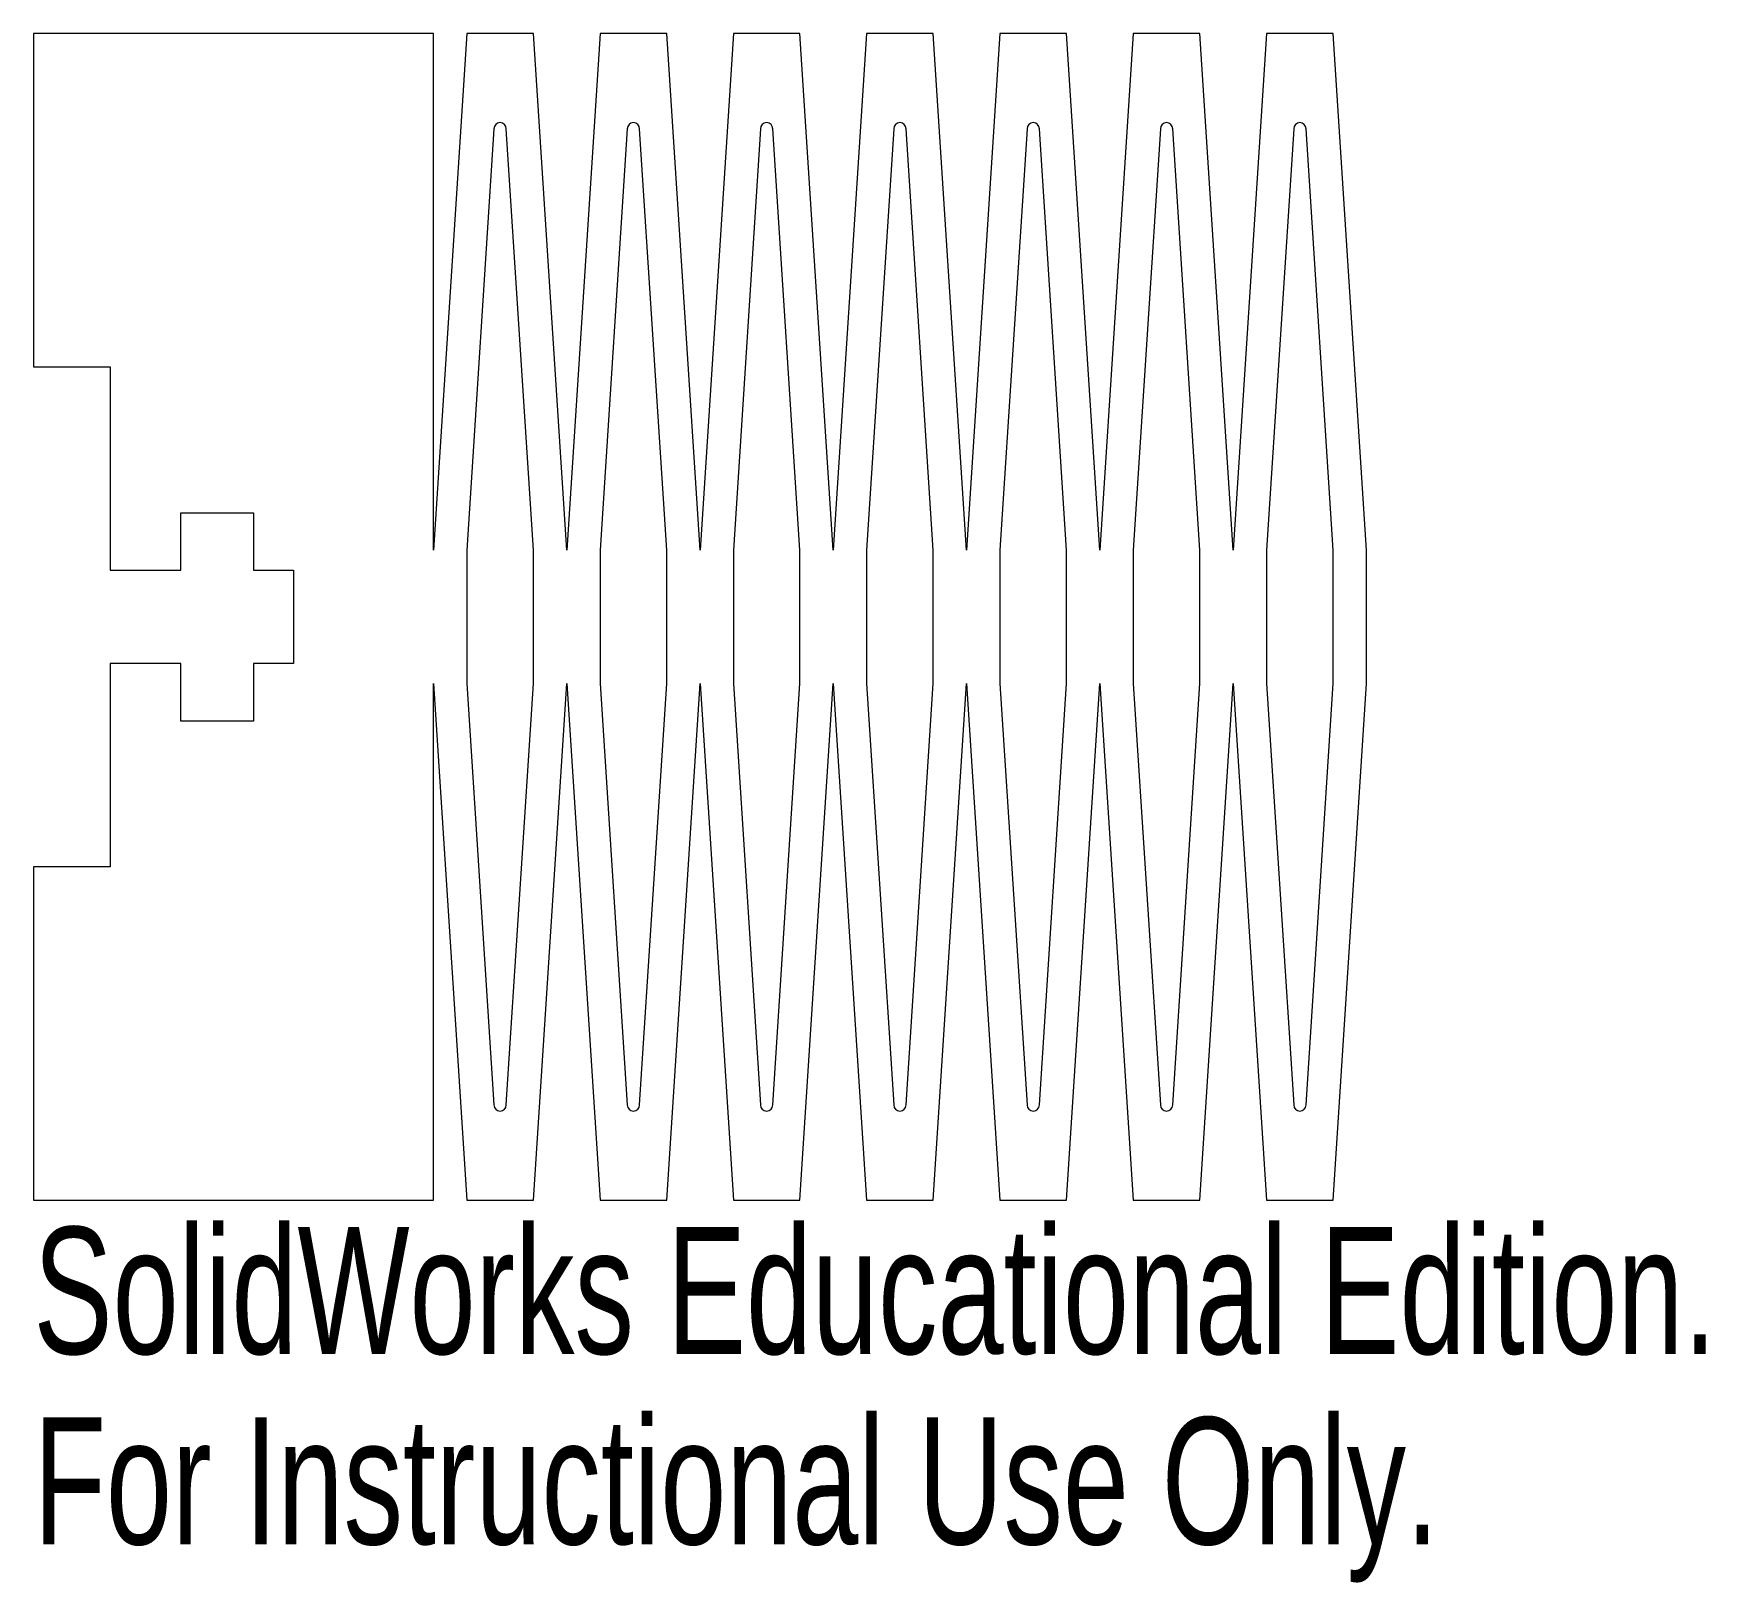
# Model space of a CAD drawing. Header units: inches. Extents: x 0 to 2.51, y -0.57 to 1.75.
import ezdxf

# ---------------------------------------------------------------- set-up
doc = ezdxf.new("R2010")
doc.units = ezdxf.units.IN
doc.header["$MEASUREMENT"] = 0
doc.styles.add('SLDTEXTSTYLE0', font='TXT', dxfattribs={"width": 0.7})

msp = doc.modelspace()

# ---------------------------------------------------------------- linework, layer by layer
at = {"color": 7, "linetype": 'Continuous', "lineweight": 15}
for p, q in [((0.6, 1.75), (0, 1.75)), ((0, 1.75), (0, 1.25)), ((0.65, 1.75), (0.6, 0.975)), ((0.6, 0.975), (0.6, 1.75)), ((0.75, 1.75), (0.65, 1.75)), ((0.8, 0.975), (0.75, 1.75)), ((0.85, 1.75), (0.8, 0.975)), ((0.95, 1.75), (0.85, 1.75)), ((1, 0.975), (0.95, 1.75)), ((1.05, 1.75), (1, 0.975)), ((1.15, 1.75), (1.05, 1.75)), ((1.2, 0.975), (1.15, 1.75)), ((1.25, 1.75), (1.2, 0.975)), ((1.35, 1.75), (1.25, 1.75)), ((1.4, 0.975), (1.35, 1.75)), ((1.45, 1.75), (1.4, 0.975)), ((1.55, 1.75), (1.45, 1.75)), ((1.6, 0.975), (1.55, 1.75)), ((1.65, 1.75), (1.6, 0.975)), ((1.75, 1.75), (1.65, 1.75)), ((1.8, 0.975), (1.75, 1.75)), ((1.85, 1.75), (1.8, 0.975)), ((1.95, 1.75), (1.85, 1.75)), ((2, 0.975), (1.95, 1.75)), ((0.6908, 1.607), (0.65, 0.975)), ((0.75, 0.975), (0.7092, 1.607)), ((0.8908, 1.607), (0.85, 0.975)), ((0.95, 0.975), (0.9092, 1.607)), ((1.0908, 1.607), (1.05, 0.975)), ((1.15, 0.975), (1.1092, 1.607)), ((1.2908, 1.607), (1.25, 0.975)), ((1.35, 0.975), (1.3092, 1.607)), ((1.4908, 1.607), (1.45, 0.975)), ((1.55, 0.975), (1.5092, 1.607)), ((1.6908, 1.607), (1.65, 0.975)), ((1.75, 0.975), (1.7092, 1.607)), ((1.8908, 1.607), (1.85, 0.975)), ((1.95, 0.975), (1.9092, 1.607)), ((0, 1.25), (0.115, 1.25)), ((0.115, 1.25), (0.115, 0.945)), ((0.221, 0.945), (0.221, 1.0312)), ((0.221, 1.0312), (0.3303, 1.0312)), ((0.3303, 1.0312), (0.3303, 0.945)), ((0.65, 0.975), (0.65, 0.775)), ((0.75, 0.775), (0.75, 0.975)), ((0.85, 0.975), (0.85, 0.775)), ((0.95, 0.775), (0.95, 0.975)), ((1.05, 0.975), (1.05, 0.775)), ((1.15, 0.775), (1.15, 0.975)), ((1.25, 0.975), (1.25, 0.775)), ((1.35, 0.775), (1.35, 0.975)), ((1.45, 0.975), (1.45, 0.775)), ((1.55, 0.775), (1.55, 0.975)), ((1.65, 0.975), (1.65, 0.775)), ((1.75, 0.775), (1.75, 0.975)), ((1.85, 0.975), (1.85, 0.775)), ((1.95, 0.775), (1.95, 0.975)), ((2, 0.775), (2, 0.975)), ((0.115, 0.945), (0.221, 0.945)), ((0.3303, 0.945), (0.39, 0.945)), ((0.39, 0.945), (0.39, 0.805)), ((0.221, 0.805), (0.115, 0.805)), ((0.115, 0.805), (0.115, 0.5)), ((0.221, 0.7188), (0.221, 0.805)), ((0.39, 0.805), (0.3303, 0.805)), ((0.3303, 0.805), (0.3303, 0.7188)), ((0.6, 0), (0.6, 0.775)), ((0.6, 0.775), (0.65, 0)), ((0.65, 0.775), (0.6908, 0.143)), ((0.7092, 0.143), (0.75, 0.775)), ((0.75, 0), (0.8, 0.775)), ((0.8, 0.775), (0.85, 0)), ((0.85, 0.775), (0.8908, 0.143)), ((0.9092, 0.143), (0.95, 0.775)), ((0.95, 0), (1, 0.775)), ((1, 0.775), (1.05, 0)), ((1.05, 0.775), (1.0908, 0.143)), ((1.1092, 0.143), (1.15, 0.775)), ((1.15, 0), (1.2, 0.775)), ((1.2, 0.775), (1.25, 0)), ((1.25, 0.775), (1.2908, 0.143)), ((1.3092, 0.143), (1.35, 0.775)), ((1.35, 0), (1.4, 0.775)), ((1.4, 0.775), (1.45, 0)), ((1.45, 0.775), (1.4908, 0.143)), ((1.5092, 0.143), (1.55, 0.775)), ((1.55, 0), (1.6, 0.775)), ((1.6, 0.775), (1.65, 0)), ((1.65, 0.775), (1.6908, 0.143)), ((1.7092, 0.143), (1.75, 0.775)), ((1.75, 0), (1.8, 0.775)), ((1.8, 0.775), (1.85, 0)), ((1.85, 0.775), (1.8908, 0.143)), ((1.9092, 0.143), (1.95, 0.775)), ((1.95, 0), (2, 0.775)), ((0.3303, 0.7188), (0.221, 0.7188)), ((0.115, 0.5), (0, 0.5)), ((0, 0.5), (0, 0)), ((0, 0), (0.6, 0)), ((0.65, 0), (0.75, 0)), ((0.85, 0), (0.95, 0)), ((1.05, 0), (1.15, 0)), ((1.25, 0), (1.35, 0)), ((1.45, 0), (1.55, 0)), ((1.65, 0), (1.75, 0)), ((1.85, 0), (1.95, 0))]:
    msp.add_line(p, q, dxfattribs=at)
for centre, start, end in [((0.7, 1.607), 360, 180), ((0.9, 1.607), 360, 180), ((1.1, 1.607), 360, 180), ((1.3, 1.607), 360, 180), ((1.5, 1.607), 360, 180), ((1.7, 1.607), 360, 180), ((1.9, 1.607), 360, 180), ((0.7, 0.143), 180, 0), ((0.9, 0.143), 180, 0), ((1.1, 0.143), 180, 0), ((1.3, 0.143), 180, 0), ((1.5, 0.143), 180, 0), ((1.7, 0.143), 180, 0), ((1.9, 0.143), 180, 0)]:
    msp.add_arc(centre, 0.00923, start, end, dxfattribs=at)

# ---------------------------------------------------------------- texts
at = {"color": 7, "linetype": 'Continuous', "char_height": 0.1903, "attachment_point": 1, "style": 'SLDTEXTSTYLE0'}
for s, insert in [('SolidWorks Educational Edition.', (0, -0.0401)), ('For Instructional Use Only.', (0, -0.3256))]:
    msp.add_mtext(s, dxfattribs=dict(at, insert=insert))

doc.saveas('drawing.dxf')
